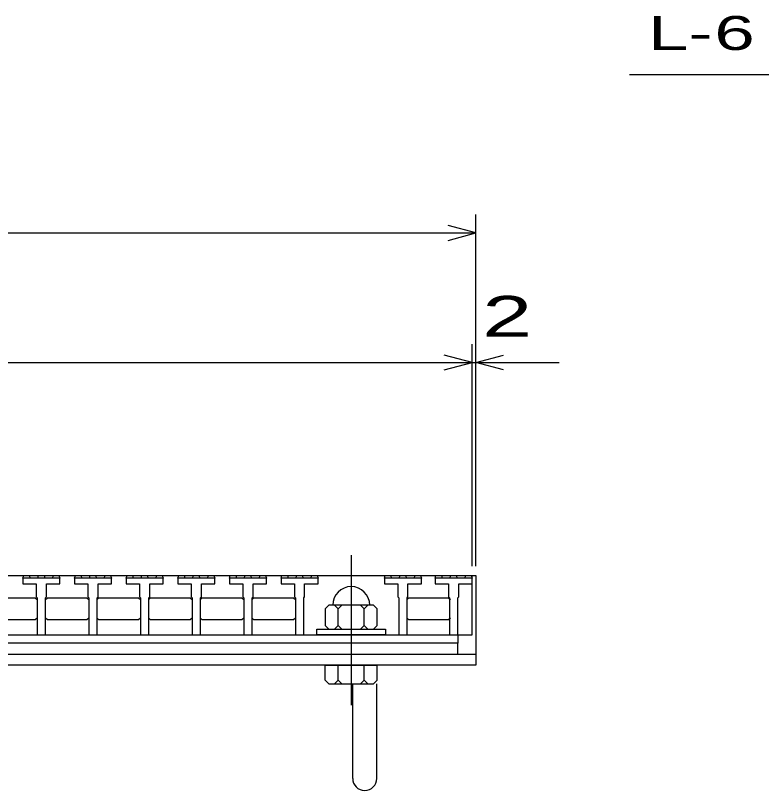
# Model space of a CAD drawing. Units: millimetres, scale not verified. Extents: x -1820 to 1731, y -1282 to 1054.
# Drawn here: x -598.7 to -195.7, y -588.1 to -169.6 of the extents above; entities that cross this region are included whole.
import ezdxf
from ezdxf.enums import TextEntityAlignment as Align

# ---------------------------------------------------------------- set-up
doc = ezdxf.new("R2010")
doc.units = ezdxf.units.MM
doc.header["$LTSCALE"] = 10
doc.linetypes.add('CHAIN', pattern=[18.5, 12, -1.5, 3.5, -1.5])
for name, color, linetype, lineweight in [('16', 3, 'Continuous', 25), ('19', 6, 'Continuous', 25), ('22', 2, 'Continuous', 25)]:
    doc.layers.add(name, color=color, linetype=linetype, lineweight=lineweight)
doc.styles.add('ベクトル', font='')
doc.styles.get('ベクトル').set_extended_font_data('ベクトル')

msp = doc.modelspace()

# ---------------------------------------------------------------- linework, layer by layer
at = {"layer": '16', "linetype": 'CHAIN'}
msp.add_line((-417.3, -461), (-417.3, -542), dxfattribs=at)
at = {"layer": '16'}
for p, q in [((-1348, -472), (-352, -472)), ((-594.7, -473.5), (-594.2, -472)), ((-594.2, -472), (-591.3, -472)), ((-591.3, -472), (-590.8, -473.5)), ((-586.65, -473.5), (-586.15, -472)), ((-586.15, -472), (-583.25, -472)), ((-583.25, -472), (-582.75, -473.5)), ((-578.6, -473.5), (-578.1, -472)), ((-578.1, -472), (-575.2, -472)), ((-575.2, -472), (-574.7, -473.5)), ((-566.8, -473.5), (-566.3, -472)), ((-566.3, -472), (-563.4, -472)), ((-563.4, -472), (-562.9, -473.5)), ((-558.75, -473.5), (-558.25, -472)), ((-558.25, -472), (-555.35, -472)), ((-555.35, -472), (-554.85, -473.5)), ((-550.7, -473.5), (-550.2, -472)), ((-550.2, -472), (-547.3, -472)), ((-547.3, -472), (-546.8, -473.5)), ((-538.9, -473.5), (-538.4, -472)), ((-538.4, -472), (-535.5, -472)), ((-535.5, -472), (-535, -473.5)), ((-530.85, -473.5), (-530.35, -472)), ((-530.35, -472), (-527.45, -472)), ((-527.45, -472), (-526.95, -473.5)), ((-522.8, -473.5), (-522.3, -472)), ((-522.3, -472), (-519.4, -472)), ((-519.4, -472), (-518.9, -473.5)), ((-511, -473.5), (-510.5, -472)), ((-510.5, -472), (-507.6, -472)), ((-507.6, -472), (-507.1, -473.5)), ((-502.95, -473.5), (-502.45, -472)), ((-502.45, -472), (-499.55, -472)), ((-499.55, -472), (-499.05, -473.5)), ((-494.9, -473.5), (-494.4, -472)), ((-494.4, -472), (-491.5, -472)), ((-491.5, -472), (-491, -473.5)), ((-483.1, -473.5), (-482.6, -472)), ((-482.6, -472), (-479.7, -472)), ((-479.7, -472), (-479.2, -473.5)), ((-475.05, -473.5), (-474.55, -472)), ((-474.55, -472), (-471.65, -472)), ((-471.65, -472), (-471.15, -473.5)), ((-467, -473.5), (-466.5, -472)), ((-466.5, -472), (-463.6, -472)), ((-463.6, -472), (-463.1, -473.5)), ((-455.2, -473.5), (-454.7, -472)), ((-454.7, -472), (-451.8, -472)), ((-451.8, -472), (-451.3, -473.5)), ((-447.15, -473.5), (-446.65, -472)), ((-446.65, -472), (-443.75, -472)), ((-443.75, -472), (-443.25, -473.5)), ((-439.1, -473.5), (-438.6, -472)), ((-438.6, -472), (-435.7, -472)), ((-435.7, -472), (-435.2, -473.5)), ((-399.4, -473.5), (-398.9, -472)), ((-398.9, -472), (-396, -472)), ((-396, -472), (-395.5, -473.5)), ((-391.35, -473.5), (-390.85, -472)), ((-390.85, -472), (-387.95, -472)), ((-387.95, -472), (-387.45, -473.5)), ((-383.3, -473.5), (-382.8, -472)), ((-382.8, -472), (-379.9, -472)), ((-379.9, -472), (-379.4, -473.5)), ((-372, -473.5), (-371.5, -472)), ((-371.5, -472), (-368.6, -472)), ((-368.6, -472), (-368.1, -473.5)), ((-363.95, -473.5), (-363.45, -472)), ((-363.45, -472), (-360.55, -472)), ((-360.55, -472), (-360.05, -473.5)), ((-355.9, -473.5), (-355.4, -472)), ((-355.4, -472), (-352.5, -472)), ((-352.5, -472), (-352, -473.5)), ((-352, -504), (-352, -472)), ((-594.7, -473.5), (-594.7, -476.5)), ((-574.7, -473.5), (-594.7, -473.5)), ((-594.7, -476.5), (-587.45, -476.5)), ((-587.45, -476.5), (-587.45, -483.5)), ((-581.95, -483.5), (-581.95, -476.5)), ((-581.95, -476.5), (-574.7, -476.5)), ((-574.7, -476.5), (-574.7, -473.5)), ((-566.8, -473.5), (-566.8, -476.5)), ((-546.8, -473.5), (-566.8, -473.5)), ((-566.8, -476.5), (-559.55, -476.5)), ((-559.55, -476.5), (-559.55, -483.5)), ((-554.05, -483.5), (-554.05, -476.5)), ((-554.05, -476.5), (-546.8, -476.5)), ((-546.8, -476.5), (-546.8, -473.5)), ((-538.9, -473.5), (-538.9, -476.5)), ((-518.9, -473.5), (-538.9, -473.5)), ((-538.9, -476.5), (-531.65, -476.5)), ((-531.65, -476.5), (-531.65, -483.5)), ((-526.15, -483.5), (-526.15, -476.5)), ((-526.15, -476.5), (-518.9, -476.5)), ((-518.9, -476.5), (-518.9, -473.5)), ((-511, -473.5), (-511, -476.5)), ((-491, -473.5), (-511, -473.5)), ((-511, -476.5), (-503.75, -476.5)), ((-503.75, -476.5), (-503.75, -483.5)), ((-498.25, -483.5), (-498.25, -476.5)), ((-498.25, -476.5), (-491, -476.5)), ((-491, -476.5), (-491, -473.5)), ((-483.1, -473.5), (-483.1, -476.5)), ((-463.1, -473.5), (-483.1, -473.5)), ((-483.1, -476.5), (-475.85, -476.5)), ((-475.85, -476.5), (-475.85, -483.5)), ((-470.35, -483.5), (-470.35, -476.5)), ((-470.35, -476.5), (-463.1, -476.5)), ((-463.1, -476.5), (-463.1, -473.5)), ((-455.2, -473.5), (-455.2, -476.5)), ((-435.2, -473.5), (-455.2, -473.5)), ((-455.2, -476.5), (-447.95, -476.5)), ((-447.95, -476.5), (-447.95, -483.5)), ((-442.45, -483.5), (-442.45, -476.5)), ((-442.45, -476.5), (-435.2, -476.5)), ((-435.2, -476.5), (-435.2, -473.5)), ((-399.4, -473.5), (-399.4, -476.5)), ((-379.4, -473.5), (-399.4, -473.5)), ((-399.4, -476.5), (-392.15, -476.5)), ((-392.15, -476.5), (-392.15, -483.5)), ((-386.65, -483.5), (-386.65, -476.5)), ((-386.65, -476.5), (-379.4, -476.5)), ((-379.4, -476.5), (-379.4, -473.5)), ((-372, -473.5), (-372, -476.5)), ((-352, -473.5), (-372, -473.5)), ((-372, -476.5), (-364.75, -476.5)), ((-364.75, -476.5), (-364.75, -483.5)), ((-359.25, -483.5), (-359.25, -476.5)), ((-359.25, -476.5), (-352, -476.5)), ((-352, -476.5), (-352, -473.5)), ((-609.35, -484), (-587.95, -484)), ((-587.95, -484), (-586.95, -485)), ((-587.45, -483.5), (-586.95, -484)), ((-586.95, -484), (-586.95, -504)), ((-582.45, -484), (-581.95, -483.5)), ((-582.45, -504), (-582.45, -484)), ((-582.45, -485), (-581.45, -484)), ((-581.45, -484), (-560.05, -484)), ((-560.05, -484), (-559.05, -485)), ((-559.55, -483.5), (-559.05, -484)), ((-559.05, -484), (-559.05, -504)), ((-554.55, -484), (-554.05, -483.5)), ((-554.55, -504), (-554.55, -484)), ((-554.55, -485), (-553.55, -484)), ((-553.55, -484), (-532.15, -484)), ((-532.15, -484), (-531.15, -485)), ((-531.65, -483.5), (-531.15, -484)), ((-531.15, -484), (-531.15, -504)), ((-526.65, -484), (-526.15, -483.5)), ((-526.65, -504), (-526.65, -484)), ((-526.65, -485), (-525.65, -484)), ((-525.65, -484), (-504.25, -484)), ((-504.25, -484), (-503.25, -485)), ((-503.75, -483.5), (-503.25, -484)), ((-503.25, -484), (-503.25, -504)), ((-498.75, -484), (-498.25, -483.5)), ((-498.75, -504), (-498.75, -484)), ((-498.75, -485), (-497.75, -484)), ((-497.75, -484), (-476.35, -484)), ((-476.35, -484), (-475.35, -485)), ((-475.85, -483.5), (-475.35, -484)), ((-475.35, -484), (-475.35, -504)), ((-470.85, -484), (-470.35, -483.5)), ((-470.85, -504), (-470.85, -484)), ((-470.85, -485), (-469.85, -484)), ((-469.85, -484), (-448.45, -484)), ((-448.45, -484), (-447.45, -485)), ((-447.95, -483.5), (-447.45, -484)), ((-447.45, -484), (-447.45, -504)), ((-442.95, -484), (-442.45, -483.5)), ((-442.95, -504), (-442.95, -484)), ((-392.15, -483.5), (-391.65, -484)), ((-391.65, -484), (-391.65, -504)), ((-387.15, -484), (-386.65, -483.5)), ((-387.15, -504), (-387.15, -484)), ((-387.15, -485), (-386.15, -484)), ((-386.15, -484), (-364.75, -484)), ((-364.75, -483.5), (-364.25, -484)), ((-364.75, -484), (-363.75, -485)), ((-364.25, -484), (-364.25, -504)), ((-359.75, -484), (-359.25, -483.5)), ((-359.75, -504), (-359.75, -484)), ((-429.3, -488), (-431.3, -490)), ((-405.3, -488), (-429.3, -488)), ((-424.3, -490), (-426.3, -488)), ((-422.3, -488), (-424.3, -490)), ((-410.3, -490), (-412.3, -488)), ((-408.3, -488), (-410.3, -490)), ((-403.3, -490), (-405.3, -488)), ((-431.3, -490), (-431.3, -499)), ((-424.3, -499), (-424.3, -490)), ((-410.3, -499), (-410.3, -490)), ((-403.3, -499), (-403.3, -490)), ((-587.95, -496), (-609.35, -496)), ((-586.95, -495), (-587.95, -496)), ((-581.45, -496), (-582.45, -495)), ((-560.05, -496), (-581.45, -496)), ((-559.05, -495), (-560.05, -496)), ((-553.55, -496), (-554.55, -495)), ((-532.15, -496), (-553.55, -496)), ((-531.15, -495), (-532.15, -496)), ((-525.65, -496), (-526.65, -495)), ((-504.25, -496), (-525.65, -496)), ((-503.25, -495), (-504.25, -496)), ((-497.75, -496), (-498.75, -495)), ((-476.35, -496), (-497.75, -496)), ((-475.35, -495), (-476.35, -496)), ((-469.85, -496), (-470.85, -495)), ((-448.45, -496), (-469.85, -496)), ((-447.45, -495), (-448.45, -496)), ((-386.15, -496), (-387.15, -495)), ((-364.75, -496), (-386.15, -496)), ((-363.75, -495), (-364.75, -496)), ((-435.8, -504), (-435.8, -501)), ((-435.8, -501), (-398.8, -501)), ((-431.3, -499), (-429.3, -501)), ((-426.3, -501), (-424.3, -499)), ((-424.3, -499), (-422.3, -501)), ((-412.3, -501), (-410.3, -499)), ((-410.3, -499), (-408.3, -501)), ((-405.3, -501), (-403.3, -499)), ((-398.8, -501), (-398.8, -504)), ((-1348, -504), (-352, -504)), ((-1340.25, -504), (-359.75, -504)), ((-586.95, -504), (-582.45, -504)), ((-559.05, -504), (-554.55, -504)), ((-531.15, -504), (-526.65, -504)), ((-503.25, -504), (-498.75, -504)), ((-475.35, -504), (-470.85, -504)), ((-447.45, -504), (-442.95, -504)), ((-398.8, -504), (-435.8, -504)), ((-391.65, -504), (-387.15, -504)), ((-364.25, -504), (-359.75, -504)), ((-359.75, -504), (-359.75, -508.5)), ((-359.75, -508.5), (-1340.25, -508.5)), ((-359.75, -514.5), (-359.75, -508.5)), ((-1340.25, -514.5), (-359.75, -514.5))]:
    msp.add_line(p, q, dxfattribs=at)
msp.add_arc((-417.3, -488), 10, 0, 180, dxfattribs=at)
at = {"layer": '19'}
for p, q in [((-352, -472), (-350, -472)), ((-350, -472), (-350, -514.5)), ((-1350, -514.5), (-350, -514.5)), ((-350, -514.5), (-350, -520.5)), ((-350, -520.5), (-1350, -520.5)), ((-431.3, -528.5), (-431.3, -520.5)), ((-431.3, -520.5), (-403.3, -520.5)), ((-424.3, -528.5), (-424.3, -520.5)), ((-410.3, -528.5), (-410.3, -520.5)), ((-403.3, -528.5), (-403.3, -520.5)), ((-431.3, -528.5), (-429.3, -530.5)), ((-429.3, -530.5), (-405.3, -530.5)), ((-424.3, -528.5), (-426.3, -530.5)), ((-422.3, -530.5), (-424.3, -528.5)), ((-416.5, -581.61), (-416.5, -530.5)), ((-410.3, -528.5), (-412.3, -530.5)), ((-408.3, -530.5), (-410.3, -528.5)), ((-405.3, -530.5), (-403.3, -528.5)), ((-403.5, -581.61), (-403.5, -530.5))]:
    msp.add_line(p, q, dxfattribs=at)
msp.add_arc((-410, -581.61), 6.5, 180, 0, dxfattribs=at)
at = {"layer": '22', "color": 4}
for p, q in [((-267, -201.5), (-67, -201.5)), ((-350, -467), (-350, -277)), ((-350, -287), (-365, -283)), ((-1350, -287), (-350, -287)), ((-365, -291), (-350, -287)), ((-352, -467), (-352, -347)), ((-350, -467), (-350, -347)), ((-352, -357), (-367, -353)), ((-350, -357), (-335, -353)), ((-1348, -357), (-352, -357)), ((-367, -361), (-352, -357)), ((-352, -357), (-350, -357)), ((-335, -361), (-350, -357)), ((-350, -357), (-305, -357))]:
    msp.add_line(p, q, dxfattribs=at)

# ---------------------------------------------------------------- texts
at = {"layer": '22', "style": 'ベクトル'}
for s, height, width, p in [('L-', 18.33, 1.6, (-257, -179)), (' 6 ', 18.33, 1.6, (-232, -179)), (' 2 ', 21.99, 1.65, (-360, -332))]:
    msp.add_text(s, height=height, dxfattribs=dict(at, width=width)).set_placement(p, align=Align.MIDDLE_LEFT)

doc.saveas('drawing.dxf')
